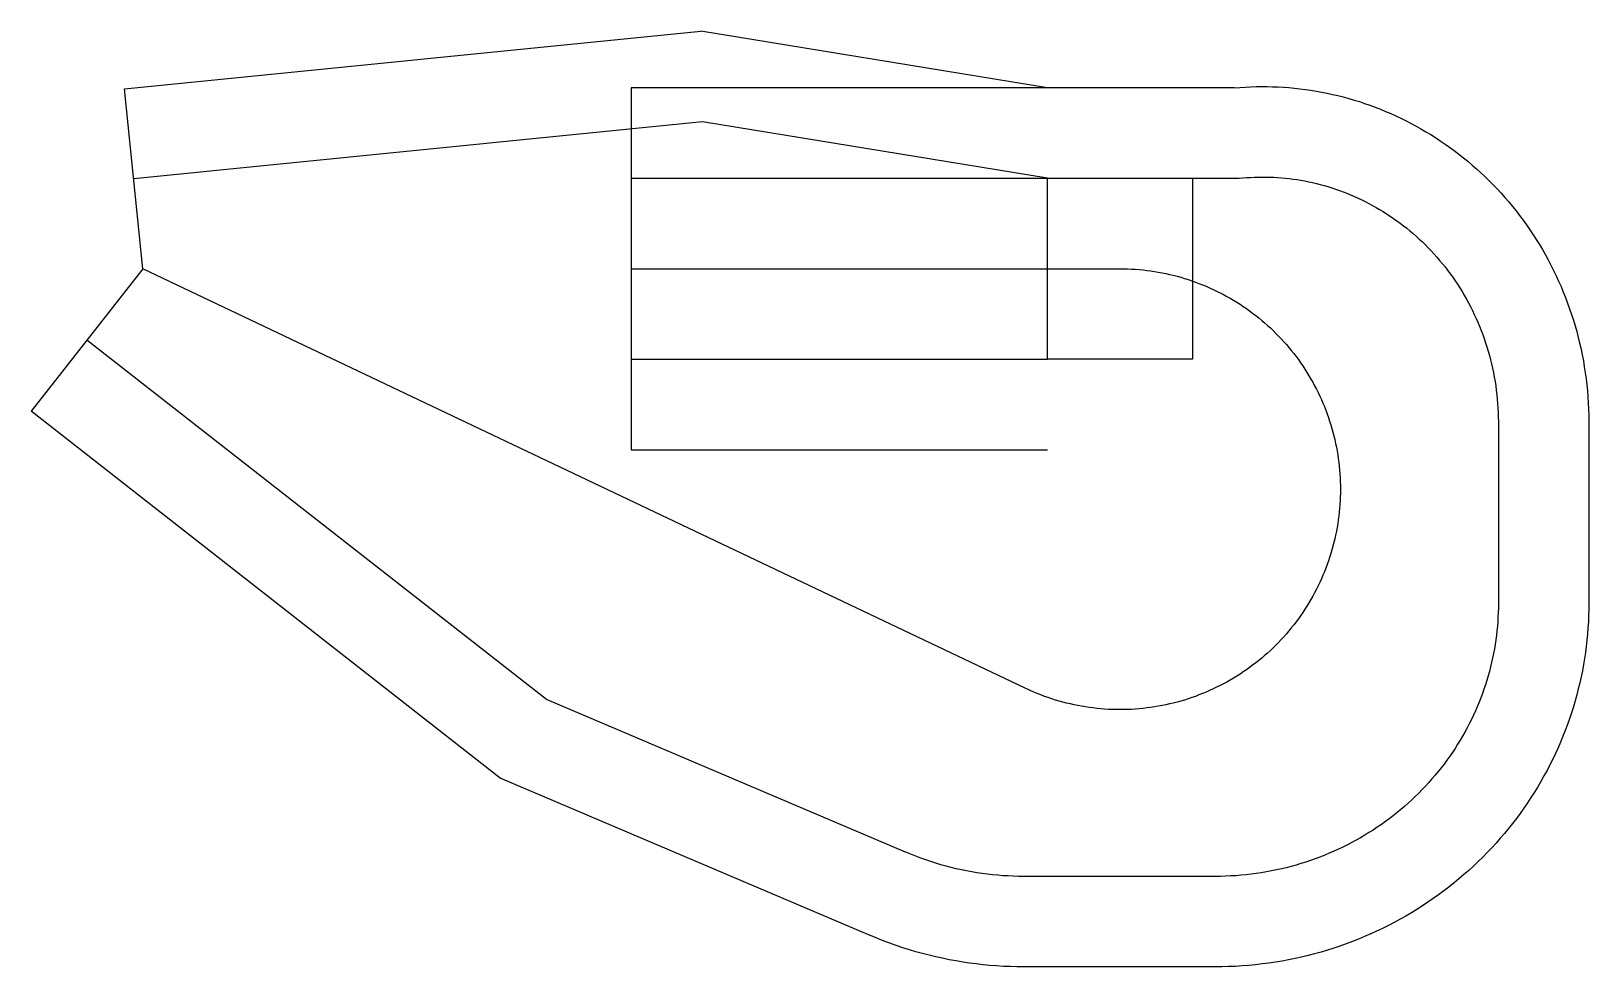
# Model space of a CAD drawing. Header units: metres. Extents: x -22283 to 9596, y -14292 to 4865.
import ezdxf

# ---------------------------------------------------------------- set-up
doc = ezdxf.new("R2010")
doc.units = ezdxf.units.M

msp = doc.modelspace()

# ---------------------------------------------------------------- linework, layer by layer
at = {"color": 1}
for p, q in [((-20369, 3686), (-8579, 4865)), ((-1482, 3704), (-8579, 4865)), ((-20000, 0), (-20369, 3686)), ((-10000, 3704), (-10000, -3704)), ((2345, 3704), (-10000, 3704)), ((-8544, 3007), (-20184, 1843)), ((-1482, 1852), (-8544, 3007)), ((-10000, 1852), (2437, 1852)), ((-20000, 0), (-22283, -2917)), ((-11736, -8818), (-21141, -1459)), ((-10000, -1852), (-1482, -1852)), ((-12685, -10427), (-22283, -2917)), ((7744, -3150), (7744, -6854)), ((9596, -3150), (9596, -6854)), ((-10000, -3704), (-1482, -3704)), ((-4386, -11945), (-11736, -8818)), ((-5111, -13649), (-12685, -10427)), ((1949, -12440), (-1971, -12440)), ((1949, -14292), (-1971, -14292))]:
    msp.add_line(p, q, dxfattribs=at)
for points in [[(2345, 3704), (2456, 3713), (2567, 3720), (2678, 3726), (2789, 3729), (2900, 3730), (3012, 3730), (3124, 3727), (3235, 3723), (3347, 3717), (3459, 3708), (3571, 3698), (3683, 3686), (3795, 3671), (3906, 3655), (4018, 3637), (4129, 3617), (4240, 3595), (4351, 3571), (4461, 3545), (4571, 3517), (4681, 3487), (4791, 3455), (4900, 3421), (5008, 3385), (5116, 3347), (5224, 3307), (5330, 3266), (5437, 3222), (5542, 3177), (5647, 3130), (5752, 3080), (5855, 3029), (5958, 2976), (6060, 2921), (6161, 2865), (6261, 2806), (6361, 2746), (6459, 2684), (6556, 2620), (6653, 2554), (6748, 2487), (6842, 2418), (6936, 2347), (7028, 2274), (7119, 2200), (7208, 2124), (7297, 2046), (7384, 1967), (7470, 1886), (7554, 1803), (7638, 1719), (7720, 1634), (7800, 1547), (7879, 1458), (7957, 1368), (8033, 1276), (8107, 1184), (8180, 1089), (8252, 993), (8322, 896), (8390, 798), (8456, 698), (8521, 597), (8585, 495), (8646, 391), (8706, 287), (8764, 181), (8820, 74), (8875, -34), (8927, -143), (8978, -253), (9027, -365), (9074, -477), (9119, -590), (9162, -704), (9203, -819), (9242, -934), (9280, -1051), (9315, -1168), (9348, -1286), (9379, -1405), (9408, -1524), (9436, -1644), (9461, -1765), (9484, -1886), (9504, -2008), (9523, -2130), (9540, -2253), (9554, -2376), (9567, -2499), (9577, -2623), (9585, -2747), (9591, -2872), (9595, -2996), (9596, -3121), (9596, -3150)], [(1482, -1852), (-1482, -1852), (-1482, 1852), (1482, 1852), (1482, -1852)], [(2437, 1852), (2515, 1860), (2594, 1866), (2672, 1871), (2751, 1875), (2830, 1877), (2909, 1878), (2988, 1878), (3068, 1876), (3147, 1873), (3227, 1869), (3306, 1863), (3386, 1855), (3466, 1846), (3545, 1836), (3625, 1825), (3704, 1812), (3784, 1797), (3863, 1781), (3942, 1764), (4021, 1745), (4100, 1725), (4179, 1704), (4257, 1681), (4335, 1657), (4413, 1631), (4491, 1604), (4568, 1575), (4645, 1545), (4721, 1514), (4797, 1482), (4873, 1447), (4948, 1412), (5022, 1375), (5096, 1337), (5170, 1297), (5242, 1257), (5315, 1214), (5386, 1171), (5458, 1126), (5528, 1080), (5598, 1032), (5667, 983), (5735, 933), (5802, 882), (5869, 829), (5935, 775), (6000, 720), (6064, 664), (6127, 607), (6190, 548), (6251, 488), (6311, 427), (6371, 365), (6430, 301), (6487, 237), (6543, 171), (6599, 104), (6653, 37), (6706, -32), (6759, -102), (6810, -173), (6859, -245), (6908, -318), (6955, -392), (7002, -466), (7047, -542), (7090, -619), (7133, -696), (7174, -775), (7214, -854), (7252, -934), (7289, -1015), (7325, -1096), (7360, -1178), (7393, -1261), (7425, -1345), (7455, -1430), (7484, -1515), (7511, -1600), (7537, -1687), (7561, -1774), (7584, -1861), (7606, -1949), (7626, -2038), (7644, -2127), (7661, -2216), (7677, -2306), (7690, -2396), (7703, -2487), (7713, -2578), (7723, -2669), (7730, -2761), (7736, -2853), (7740, -2945), (7743, -3037), (7744, -3130), (7744, -3150)], [(-10000, 0), (0, 0), (79, -1), (158, -3), (236, -6), (315, -11), (393, -17), (472, -25), (550, -34), (628, -44), (706, -56), (784, -69), (861, -83), (938, -99), (1015, -116), (1092, -134), (1168, -154), (1244, -175), (1319, -197), (1395, -221), (1469, -246), (1544, -272), (1617, -300), (1691, -329), (1763, -359), (1836, -390), (1907, -423), (1978, -457), (2049, -492), (2119, -528), (2188, -566), (2257, -605), (2324, -645), (2392, -686), (2458, -728), (2524, -772), (2589, -816), (2653, -862), (2716, -909), (2778, -957), (2840, -1006), (2901, -1056), (2961, -1107), (3020, -1159), (3078, -1212), (3135, -1267), (3191, -1322), (3246, -1378), (3301, -1435), (3354, -1493), (3406, -1552), (3457, -1612), (3507, -1673), (3556, -1735), (3604, -1797), (3651, -1860), (3697, -1924), (3741, -1989), (3785, -2055), (3827, -2121), (3868, -2189), (3908, -2257), (3947, -2325), (3985, -2394), (4021, -2464), (4056, -2535), (4090, -2606), (4123, -2677), (4154, -2750), (4184, -2822), (4213, -2896), (4241, -2969), (4267, -3044), (4292, -3118), (4316, -3194), (4338, -3269), (4359, -3345), (4379, -3421), (4397, -3498), (4414, -3575), (4430, -3652), (4444, -3729), (4457, -3807), (4469, -3885), (4479, -3963), (4488, -4041), (4496, -4120), (4502, -4198), (4507, -4277), (4510, -4356), (4512, -4434), (4513, -4513), (4512, -4592), (4510, -4671), (4507, -4749), (4502, -4828), (4496, -4906), (4488, -4985), (4479, -5063), (4469, -5141), (4457, -5219), (4444, -5297), (4430, -5374), (4414, -5451), (4397, -5528), (4379, -5605), (4359, -5681), (4338, -5757), (4316, -5832), (4292, -5908), (4267, -5982), (4241, -6057), (4213, -6130), (4184, -6204), (4154, -6276), (4123, -6349), (4090, -6420), (4056, -6491), (4021, -6562), (3985, -6632), (3947, -6701), (3908, -6770), (3868, -6837), (3827, -6905), (3785, -6971), (3741, -7037), (3697, -7102), (3651, -7166), (3604, -7229), (3556, -7292), (3507, -7353), (3457, -7414), (3406, -7474), (3354, -7533), (3301, -7591), (3246, -7648), (3191, -7704), (3135, -7759), (3078, -7814), (3020, -7867), (2961, -7919), (2901, -7970), (2840, -8020), (2778, -8069), (2716, -8117), (2653, -8164), (2589, -8210), (2524, -8254), (2458, -8298), (2392, -8340), (2324, -8381), (2257, -8421), (2188, -8460), (2119, -8498), (2049, -8534), (1978, -8569), (1907, -8603), (1836, -8636), (1763, -8667), (1691, -8697), (1617, -8726), (1544, -8754), (1469, -8780), (1395, -8805), (1319, -8829), (1244, -8851), (1168, -8872), (1092, -8892), (1015, -8910), (938, -8927), (861, -8943), (784, -8957), (706, -8970), (628, -8982), (550, -8992), (472, -9001), (393, -9009), (315, -9015), (236, -9020), (158, -9023), (79, -9025), (0, -9026), (-79, -9025), (-158, -9023), (-236, -9020), (-315, -9015), (-393, -9009), (-472, -9001), (-550, -8992), (-628, -8982), (-706, -8970), (-784, -8957), (-861, -8943), (-938, -8927), (-1015, -8910), (-1092, -8892), (-1168, -8872), (-1244, -8851), (-1319, -8829), (-1395, -8805), (-1469, -8780), (-1544, -8754), (-1617, -8726), (-1691, -8697), (-1763, -8667), (-1836, -8636), (-1907, -8603), (-1938, -8589), (-20000, 0)], [(7744, -6854), (7744, -6946), (7741, -7039), (7737, -7132), (7731, -7225), (7724, -7318), (7715, -7411), (7705, -7504), (7692, -7597), (7678, -7690), (7663, -7783), (7646, -7875), (7627, -7968), (7606, -8060), (7584, -8152), (7561, -8244), (7535, -8335), (7508, -8426), (7480, -8517), (7449, -8608), (7417, -8698), (7384, -8787), (7349, -8876), (7312, -8965), (7274, -9053), (7234, -9141), (7192, -9228), (7149, -9314), (7105, -9400), (7058, -9485), (7011, -9570), (6961, -9653), (6910, -9736), (6858, -9819), (6804, -9900), (6749, -9981), (6692, -10060), (6634, -10139), (6574, -10217), (6513, -10294), (6450, -10370), (6386, -10445), (6320, -10519), (6254, -10592), (6185, -10664), (6116, -10735), (6045, -10804), (5973, -10873), (5899, -10940), (5824, -11006), (5748, -11071), (5671, -11135), (5593, -11197), (5513, -11259), (5432, -11318), (5350, -11377), (5267, -11434), (5183, -11490), (5097, -11544), (5011, -11597), (4924, -11649), (4835, -11699), (4746, -11747), (4655, -11794), (4564, -11840), (4472, -11884), (4378, -11926), (4284, -11967), (4190, -12006), (4094, -12044), (3997, -12080), (3900, -12115), (3802, -12147), (3704, -12178), (3604, -12208), (3504, -12236), (3404, -12262), (3303, -12286), (3201, -12308), (3099, -12329), (2996, -12348), (2893, -12366), (2789, -12381), (2685, -12395), (2581, -12407), (2476, -12417), (2371, -12425), (2266, -12431), (2160, -12436), (2055, -12439), (1949, -12440), (1949, -12440)], [(9596, -6854), (9595, -6979), (9592, -7104), (9587, -7229), (9579, -7354), (9569, -7479), (9557, -7605), (9543, -7730), (9526, -7855), (9508, -7980), (9487, -8104), (9464, -8229), (9438, -8353), (9411, -8477), (9381, -8600), (9350, -8723), (9316, -8846), (9279, -8968), (9241, -9089), (9200, -9211), (9158, -9331), (9113, -9451), (9066, -9570), (9017, -9689), (8966, -9807), (8912, -9924), (8857, -10040), (8799, -10155), (8740, -10270), (8678, -10383), (8615, -10496), (8549, -10607), (8481, -10718), (8411, -10827), (8340, -10936), (8266, -11043), (8190, -11149), (8113, -11254), (8033, -11357), (7952, -11459), (7869, -11560), (7784, -11660), (7697, -11758), (7608, -11855), (7518, -11950), (7425, -12044), (7331, -12137), (7236, -12227), (7138, -12316), (7039, -12404), (6939, -12490), (6837, -12574), (6733, -12657), (6628, -12738), (6521, -12817), (6412, -12894), (6303, -12969), (6191, -13043), (6079, -13115), (5965, -13185), (5850, -13252), (5733, -13318), (5615, -13382), (5496, -13444), (5376, -13504), (5254, -13562), (5132, -13618), (5008, -13672), (4883, -13724), (4758, -13773), (4631, -13821), (4503, -13866), (4375, -13909), (4245, -13950), (4115, -13988), (3984, -14025), (3852, -14059), (3719, -14090), (3586, -14120), (3452, -14147), (3318, -14172), (3183, -14195), (3047, -14215), (2911, -14233), (2775, -14248), (2638, -14262), (2500, -14272), (2363, -14281), (2225, -14287), (2087, -14290), (1949, -14292), (1949, -14292)], [(-1971, -12440), (-2077, -12439), (-2183, -12436), (-2289, -12431), (-2396, -12425), (-2502, -12416), (-2608, -12406), (-2715, -12394), (-2821, -12380), (-2927, -12364), (-3033, -12347), (-3139, -12327), (-3244, -12305), (-3350, -12282), (-3455, -12257), (-3559, -12230), (-3664, -12201), (-3768, -12170), (-3871, -12137), (-3975, -12103), (-4077, -12067), (-4179, -12028), (-4281, -11988), (-4382, -11946), (-4386, -11945)], [(-1971, -14292), (-2109, -14290), (-2248, -14287), (-2386, -14281), (-2525, -14272), (-2663, -14261), (-2802, -14248), (-2940, -14232), (-3079, -14214), (-3217, -14193), (-3355, -14170), (-3492, -14145), (-3629, -14117), (-3766, -14087), (-3903, -14054), (-4039, -14019), (-4174, -13981), (-4309, -13941), (-4444, -13899), (-4577, -13854), (-4711, -13807), (-4843, -13757), (-4975, -13705), (-5106, -13651), (-5111, -13649)]]:
    msp.add_lwpolyline(points, dxfattribs=at)

doc.saveas('drawing.dxf')
